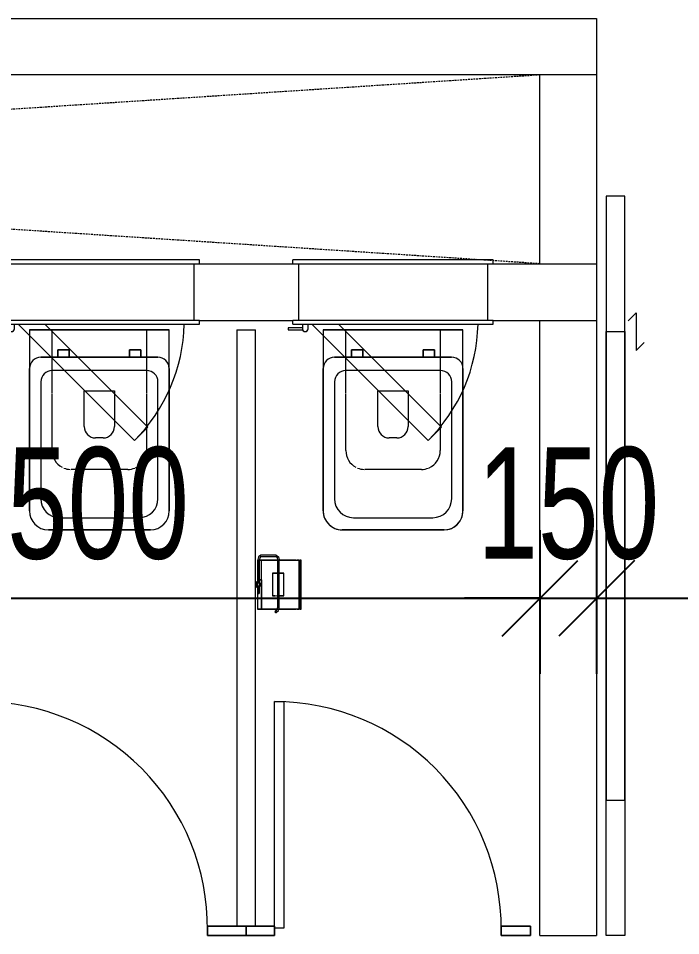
# Model space of a CAD drawing. Header units: millimetres. Extents: x 10569 to 232243, y -25347 to 80743.
# Drawn here: x 87559 to 89312, y 46057 to 48487 of the extents above; entities that cross this region are included whole.
import ezdxf

# ---------------------------------------------------------------- set-up
doc = ezdxf.new("R2010")
doc.units = ezdxf.units.MM
doc.linetypes.add('Hidden', pattern=[7.14375, 4.7625, -2.38125])
for name, color, linetype, lineweight in [('A-ANNO-DIMS', 211, 'Continuous', 5), ('A-DETL-HDLN', 90, 'Hidden', 9), ('A-DOOR', 31, 'Continuous', 20), ('A-DOOR-FRAM', 31, 'Continuous', 30), ('A-WALL', 113, 'Continuous', 20), ('P-SANR-FIXT', 6, 'Continuous', 9)]:
    doc.layers.add(name, color=color, linetype=linetype, lineweight=lineweight)
doc.styles.add('Arial_2', font='arial.ttf', dxfattribs={"width": 0.7, "height": 295.05988})
doc.dimstyles.new('Linear_-_1_5mm_Arial', dxfattribs={"dimscale": 304.8, "dimtxt": 300, "dimasz": 0.656168, "dimexe": 0.656168, "dimexo": 0.0625, "dimgap": 0.328084, "dimtad": 1, "dimdec": 0, "dimzin": 0, "dimdsep": 46, "dimtxsty": 'Arial_2', "dimblk1": 'OBLIQUE', "dimblk2": 'OBLIQUE', "dimsah": 1, "dimcen": 0.09, "dimadec": 0, "dimazin": 0, "dimtfac": 1, "dimtdec": 4, "dimtix": 1, "dimtmove": 0, "dimatfit": 3, "dimfxl": 0.656168, "dimfxlon": 1, "dimtvp": 1, "dimtolj": 1, "dimtzin": 0, "dimarcsym": 2})

# ---------------------------------------------------------------- blocks, each defined once
blk = doc.blocks.new('DLN_Partition Door - 600x2100_100x25 _WH_GH_-15329989-TENDER DRAFT G_F')
at = {"layer": 'A-DOOR', "lineweight": 9}
for p, q in [((20, 509.1), (20, 534.1)), ((20, 534.1), (620, 534.1)), ((620, 534.1), (620, 509.1)), ((620, 509.1), (20, 509.1))]:
    blk.add_line(p, q, dxfattribs=at)
blk.add_arc((20, 534.1), 600, 269.5, 360, dxfattribs=at)
at = {"layer": 'P-SANR-FIXT'}
for p, q in [((25, 584.1), (0, 584.1)), ((0, 584.1), (0, 534.1)), ((0, 534.1), (0, 584.1)), ((0, 584.1), (25, 584.1)), ((25, 534.1), (25, 584.1)), ((25, 584.1), (25, 534.1)), ((0, 534.1), (25, 534.1)), ((25, 534.1), (0, 534.1)), ((25, -65.9), (0, -65.9)), ((0, -65.9), (0, -168.4)), ((0, -168.4), (0, -65.9)), ((0, -65.9), (25, -65.9)), ((25, -168.4), (25, -65.9)), ((25, -65.9), (25, -143.4)), ((25, -143.4), (25, -168.4)), ((0, -168.4), (25, -168.4)), ((25, -168.4), (0, -168.4))]:
    blk.add_line(p, q, dxfattribs=at)
blk = doc.blocks.new('FP_321-TENDER DRAFT G_F')
at = {"layer": 'P-SANR-FIXT'}
blk.add_line((-65, 6.1), (-12.7, 6.1), dxfattribs=at)
blk = doc.blocks.new('FP_322-TENDER DRAFT G_F')
at = {"layer": 'P-SANR-FIXT'}
blk.add_line((65, 120.1), (-65, 120.1), dxfattribs=at)
blk = doc.blocks.new('FP_323-TENDER DRAFT G_F')
at = {"layer": 'P-SANR-FIXT'}
for p, q in [((30, 75), (-30, 75)), ((-30, 45), (30, 45))]:
    blk.add_line(p, q, dxfattribs=at)
blk = doc.blocks.new('FP_324-TENDER DRAFT G_F')
at = {"layer": 'P-SANR-FIXT'}
for p, q in [((65, 115), (-65, 115)), ((-65, 5), (65, 5))]:
    blk.add_line(p, q, dxfattribs=at)
blk = doc.blocks.new('FP_325-TENDER DRAFT G_F')
at = {"layer": 'P-SANR-FIXT'}
for p, q in [((-3, 5), (-3, 2)), ((3, 2), (3, 5))]:
    blk.add_line(p, q, dxfattribs=at)
blk = doc.blocks.new('FP_326-TENDER DRAFT G_F')
at = {"layer": 'P-SANR-FIXT'}
for p, q in [((-7, 2), (-7, 0)), ((7, 0), (7, 2))]:
    blk.add_line(p, q, dxfattribs=at)
blk = doc.blocks.new('FP_327-TENDER DRAFT G_F')
at = {"layer": 'P-SANR-FIXT'}
for p, q in [((-5, 11), (-5, 10.1)), ((-5, 6.1), (-5, 5)), ((5, 10.1), (5, 11)), ((5, 5), (5, 6.1))]:
    blk.add_line(p, q, dxfattribs=at)
blk = doc.blocks.new('FP_328-TENDER DRAFT G_F')
at = {"layer": 'P-SANR-FIXT'}
for p, q in [((-66.1, 6.1), (-5, 6.1)), ((5, 6.1), (23.2, 6.1))]:
    blk.add_line(p, q, dxfattribs=at)
blk = doc.blocks.new('FP_329-TENDER DRAFT G_F')
at = {"layer": 'P-SANR-FIXT'}
for p, q in [((-5, 10.1), (-66.1, 10.1)), ((23.2, 10.1), (5, 10.1))]:
    blk.add_line(p, q, dxfattribs=at)
blk = doc.blocks.new('FP_330-TENDER DRAFT G_F')
at = {"layer": 'P-SANR-FIXT', "flags": 128}
blk.add_lwpolyline([(-78.1, 14.1), (-73.2, 7.6), (-66.1, 6.1)], dxfattribs=at)
blk = doc.blocks.new('FP_331-TENDER DRAFT G_F')
at = {"layer": 'P-SANR-FIXT', "flags": 128}
blk.add_lwpolyline([(-74.1, 14.1), (-70.8, 10.9), (-66.1, 10.1)], dxfattribs=at)
blk = doc.blocks.new('FP_332-TENDER DRAFT G_F')
at = {"layer": 'P-SANR-FIXT'}
for p, q in [((-78.1, 54), (-78.1, 14.1)), ((-74.1, 14.1), (-74.1, 54))]:
    blk.add_line(p, q, dxfattribs=at)
blk = doc.blocks.new('FP_333-TENDER DRAFT G_F')
at = {"layer": 'P-SANR-FIXT', "flags": 128}
blk.add_lwpolyline([(-74.1, 54), (-70.8, 57.2), (-66.1, 58)], dxfattribs=at)
blk = doc.blocks.new('FP_334-TENDER DRAFT G_F')
at = {"layer": 'P-SANR-FIXT', "flags": 128}
blk.add_lwpolyline([(-78.1, 54), (-73.2, 60.5), (-66.1, 62)], dxfattribs=at)
blk = doc.blocks.new('FP_335-TENDER DRAFT G_F')
at = {"layer": 'P-SANR-FIXT'}
for p, q in [((-65, 58), (-30, 58)), ((-30, 58), (30, 58)), ((30, 58), (61.8, 58))]:
    blk.add_line(p, q, dxfattribs=at)
blk = doc.blocks.new('FP_336-TENDER DRAFT G_F')
at = {"layer": 'P-SANR-FIXT'}
for p, q in [((-30, 62), (-65, 62)), ((30, 62), (-30, 62)), ((61.8, 62), (30, 62))]:
    blk.add_line(p, q, dxfattribs=at)
blk = doc.blocks.new('FP_337-TENDER DRAFT G_F')
at = {"layer": 'P-SANR-FIXT'}
for p, q in [((65, 57.4), (61.8, 58)), ((69.8, 54), (66.4, 57.2))]:
    blk.add_line(p, q, dxfattribs=at)
blk = doc.blocks.new('FP_338-TENDER DRAFT G_F')
at = {"layer": 'P-SANR-FIXT'}
blk.add_line((65, 61.3), (61.8, 62), dxfattribs=at)
at = {"layer": 'P-SANR-FIXT', "flags": 128}
blk.add_lwpolyline([(73.8, 54), (68.8, 60.5), (65, 61.3)], dxfattribs=at)
blk = doc.blocks.new('FP_339-TENDER DRAFT G_F')
at = {"layer": 'P-SANR-FIXT'}
for p, q in [((69.8, 54), (69.8, 52.8)), ((73.8, 52.8), (73.8, 54))]:
    blk.add_line(p, q, dxfattribs=at)
blk = doc.blocks.new('DLN_Toilet Paper Roll - DLN_Toilet Paper Roll-V320-TENDER DRAFT G_F')
at = {"layer": 'P-SANR-FIXT'}
for p, q in [((-65, 15.5), (-65, 120.1)), ((-65, 120.1), (-65, 118.1)), ((65, 120.1), (-65, 120.1)), ((-65, 118.1), (65, 118.1)), ((-65, 115.6), (-65, 113.7)), ((-65, 115), (-65, 113.1)), ((-65, 109.9), (-65, 115)), ((-65, 113.7), (-65, 110)), ((-65, 113.1), (-65, 109.9)), ((-65, 107.7), (-65, 96.9)), ((-65, 107.6), (-65, 98.9)), ((-65, 98.9), (-65, 107.6)), ((65, 118.1), (65, 120.1)), ((65, 120.1), (65, 15.5)), ((65, 113.7), (65, 115.6)), ((65, 115), (65, 109.9)), ((65, 109.9), (65, 115)), ((65, 110), (65, 113.7)), ((65, 96.9), (65, 107.7)), ((65, 107.6), (65, 98.9)), ((65, 98.9), (65, 107.6)), ((-65, 96.9), (-65, 87.5)), ((-65, 60), (-65, 96.9)), ((-65, 95.2), (-65, 79.9)), ((-65, 87.5), (-65, 75)), ((-65, 78.6), (-65, 59.8)), ((-65, 75), (-65, 73)), ((-65, 60.8), (-65, 75)), ((-65, 73), (-65, 60.8)), ((-65, 73), (-65, 60)), ((-30, 75), (-30, 70.6)), ((-30, 70.6), (-30, 75)), ((30, 75), (30, 63.9)), ((30, 64.9), (30, 75)), ((65, 96.9), (65, 60)), ((65, 75), (65, 96.9)), ((65, 79.9), (65, 95.2)), ((65, 59.8), (65, 78.6)), ((65, 75), (65, 67.5)), ((65, 67.5), (65, 75)), ((65, 60), (65, 73)), ((-65, 12.4), (-65, 59.7)), ((-65, 59.7), (-65, 56.1)), ((-65, 59.3), (-65, 47)), ((-65, 45), (-65, 59.3)), ((-65, 59), (-65, 37.8)), ((-65, 56.1), (-65, 45)), ((-30, 70.4), (-30, 65.2)), ((-30, 65.2), (-30, 70.4)), ((-30, 65), (-30, 56.5)), ((-30, 62.5), (-30, 65)), ((-30, 60), (-30, 63.9)), ((-30, 58.7), (-30, 62.5)), ((-30, 56.2), (-30, 59.7)), ((-30, 56.5), (-30, 58.7)), ((-30, 56.5), (-30, 55.7)), ((-30, 55.7), (-30, 56.5)), ((-30, 45), (-30, 56.1)), ((-30, 55.7), (-30, 55)), ((-30, 55), (-30, 55.7)), ((-30, 55.1), (-30, 45)), ((30, 65), (30, 64.3)), ((30, 64.3), (30, 65)), ((30, 64.3), (30, 63.5)), ((30, 63.5), (30, 64.3)), ((30, 63.8), (30, 60)), ((30, 63.5), (30, 62.5)), ((30, 55), (30, 63.5)), ((30, 62.5), (30, 61.3)), ((30, 61.3), (30, 60)), ((30, 60), (30, 58.7)), ((30, 59.7), (30, 56.1)), ((30, 58.7), (30, 55)), ((30, 52.5), (30, 49.6)), ((30, 49.6), (30, 52.5)), ((30, 49.4), (30, 45)), ((30, 45), (30, 49.4)), ((65, 67.5), (65, 60)), ((65, 60), (65, 67.5)), ((65, 59.7), (65, 15.1)), ((65, 47), (65, 59.7)), ((65, 59.7), (65, 52.5)), ((65, 52.5), (65, 59.7)), ((65, 37.8), (65, 59)), ((65, 52.5), (65, 47)), ((65, 49.4), (65, 52.5)), ((65, 45.5), (65, 49.4)), ((-65, 45), (-65, 32.5)), ((-65, 37.5), (-65, 15.6)), ((-65, 32.5), (-65, 12.4)), ((65, 47), (65, 45)), ((65, 45), (65, 45.5)), ((65, 15.1), (65, 45)), ((65, 15.6), (65, 37.5)), ((-65, 15.6), (-65, 12.3)), ((-65, 6.9), (-65, 15.5)), ((-12.7, 15.5), (-65, 15.5)), ((-65, 12.3), (-65, 10.9)), ((-65, 10.9), (-65, 9.9)), ((-65, 9.9), (-65, 9.7)), ((-65, 9.7), (-65, 9.3)), ((-65, 9.3), (-65, 6.9)), ((-65, 6.9), (-65, 6.5)), ((-65, 6.5), (-65, 6.9)), ((-12.7, 6.9), (-65, 6.9)), ((-65, 6.9), (-65, 5)), ((-65, 5), (-65, 6.9)), ((65, 15.5), (-12.7, 15.5)), ((-12.7, 15.5), (-12.7, 9.9)), ((-12.7, 6.9), (-12.7, 15.5)), ((-12.7, 15.5), (65, 15.5)), ((-12.7, 9.9), (-12.7, 9.7)), ((-12.7, 9.7), (-12.7, 8.8)), ((-12.7, 8.8), (-12.7, 6.9)), ((-12.7, 6.9), (-12.7, 6.5)), ((-12.7, 6.5), (-12.7, 6.9)), ((-7, 2), (7, 2)), ((7, 2), (-7, 2)), ((-7, 0), (-4.9, 0)), ((-6.1, 0), (-7, 0)), ((-3.5, 0), (-6.1, 0)), ((-5, 11), (5, 11)), ((-2.5, 11), (-5, 11)), ((-5, 5), (-1.3, 5)), ((5, 5), (-5, 5)), ((-4.9, 0), (-3.5, 0)), ((-3.5, 0), (1.8, 0)), ((3.5, 0), (-3.5, 0)), ((-3, 5), (-1.5, 5)), ((-1.5, 5), (-3, 5)), ((-3, 2), (3, 2)), ((3, 2), (-3, 2)), ((1.3, 11), (-2.5, 11)), ((-1.5, 5), (1.5, 5)), ((0, 5), (-1.5, 5)), ((-1.3, 5), (0, 5)), ((0.8, 5), (0, 5)), ((0, 5), (1.3, 5)), ((1.5, 5), (0.8, 5)), ((2.5, 11), (1.3, 11)), ((1.3, 5), (5, 5)), ((1.5, 5), (3, 5)), ((3, 5), (1.5, 5)), ((1.8, 0), (3.5, 0)), ((5, 11), (2.5, 11)), ((3.5, 0), (4.9, 0)), ((6.8, 0), (3.5, 0)), ((4.9, 0), (6.1, 0)), ((6.1, 0), (7, 0)), ((7, 0), (6.8, 0)), ((23.2, 9.3), (23.2, 6.9)), ((23.2, 6.9), (23.2, 9.3)), ((65, 15.6), (65, 15.6)), ((65, 15.5), (65, 15.6)), ((65, 15.1), (65, 5)), ((65, 5), (65, 15.1))]:
    blk.add_line(p, q, dxfattribs=at)
for major_axis in [(-2, 0), (2, 0)]:
    blk.add_ellipse((71.8, 52.8), major_axis=major_axis, ratio=0.802744, start_param=3.141593, end_param=6.283185, dxfattribs=at)
for points, knots in [([(-4.8, 9.6), (-4.8, 9.7), (-4.9, 9.9), (-5, 10.1), (-5, 10.1), (-5, 10.1)], [0.2, 0.2, 0.2, 0.2, 0.4, 0.7, 1, 1, 1, 1]), ([(-5, 10.1), (-5, 10.1), (-5, 10), (-4.9, 9.8), (-4.8, 9.3), (-4.7, 8.7), (-4.7, 8.3), (-4.6, 8), (-4.7, 7.9), (-4.7, 7.8)], [0, 0, 0, 0, 0.1111111, 0.2222222, 0.4444444, 0.5833333, 0.6527778, 0.7222222, 0.7777778, 0.7777778, 0.7777778, 0.7777778]), ([(-4.8, 6.9), (-4.8, 6.7), (-4.9, 6.4), (-5, 6.2), (-5, 6.1), (-5, 6.1)], [0, 0, 0, 0, 0.5, 0.75, 1, 1, 1, 1]), ([(-5, 6.1), (-5, 6.1), (-5, 6.1), (-4.9, 6.3), (-4.8, 6.6), (-4.7, 6.8)], [0, 0, 0, 0, 0.1, 0.2, 0.4, 0.4, 0.4, 0.4]), ([(-4.7, 7.8), (-4.7, 7.8), (-4.7, 7.7), (-4.7, 7.5), (-4.7, 7.4), (-4.7, 7.3)], [0.7777778, 0.7777778, 0.7777778, 0.7777778, 0.7916667, 0.8611111, 0.8888889, 0.8888889, 0.8888889, 0.8888889]), ([(4.7, 7.8), (4.7, 7.9), (4.6, 8.3), (4.7, 8.8), (4.8, 9.3), (4.9, 9.7), (5, 10), (5, 10.1), (5, 10.1)], [0.2222222, 0.2222222, 0.2222222, 0.2222222, 0.3333333, 0.4444444, 0.5833333, 0.7222222, 0.8611111, 1, 1, 1, 1]), ([(4.6, 7.1), (4.7, 7), (4.8, 6.6), (4.9, 6.3), (5, 6.1), (5, 6.1), (5, 6.1)], [0.5, 0.5, 0.5, 0.5, 0.6, 0.8, 0.9, 1, 1, 1, 1]), ([(5, 10.1), (5, 10.1), (5, 10.1), (4.9, 10), (4.8, 9.8), (4.7, 9.5), (4.7, 9.3)], [0, 0, 0, 0, 0.2, 0.4, 0.7, 1, 1, 1, 1]), ([(5, 6.1), (5, 6.1), (5, 6.2), (4.9, 6.4), (4.8, 6.7), (4.8, 6.9)], [0, 0, 0, 0, 0.25, 0.5, 1, 1, 1, 1])]:
    blk.add_open_spline(points, degree=3, knots=knots, dxfattribs=at)
for points in [[(-4.7, 9.3), (-4.7, 9.4), (-4.7, 9.5), (-4.8, 9.6)], [(-4.7, 7.3), (-4.7, 7.2), (-4.8, 7.1), (-4.8, 6.9)], [(-4.5, 7.6), (-4.5, 7.7), (-4.5, 8), (-4.5, 8.5), (-4.6, 8.9), (-4.6, 9.2), (-4.7, 9.3)], [(-4.7, 6.8), (-4.7, 6.9), (-4.6, 7.1), (-4.6, 7.4), (-4.5, 7.6)], [(4.7, 9.3), (4.6, 9.2), (4.6, 8.9), (4.5, 8.5), (4.5, 8.2), (4.5, 8)], [(4.5, 8), (4.5, 7.9), (4.5, 7.6), (4.6, 7.3), (4.6, 7.1)], [(4.7, 7.3), (4.7, 7.5), (4.7, 7.6), (4.7, 7.8)], [(4.8, 6.9), (4.8, 7.1), (4.7, 7.2), (4.7, 7.3)]]:
    blk.add_open_spline(points, degree=3, dxfattribs=at)
for name in ['FP_322-TENDER DRAFT G_F', 'FP_324-TENDER DRAFT G_F', 'FP_323-TENDER DRAFT G_F', 'FP_334-TENDER DRAFT G_F', 'FP_332-TENDER DRAFT G_F', 'FP_333-TENDER DRAFT G_F', 'FP_336-TENDER DRAFT G_F', 'FP_335-TENDER DRAFT G_F', 'FP_338-TENDER DRAFT G_F', 'FP_337-TENDER DRAFT G_F', 'FP_339-TENDER DRAFT G_F', 'FP_330-TENDER DRAFT G_F', 'FP_331-TENDER DRAFT G_F', 'FP_329-TENDER DRAFT G_F', 'FP_328-TENDER DRAFT G_F', 'FP_321-TENDER DRAFT G_F', 'FP_326-TENDER DRAFT G_F', 'FP_327-TENDER DRAFT G_F', 'FP_325-TENDER DRAFT G_F']:
    blk.add_blockref(name, (0, 0), dxfattribs=at)
blk = doc.blocks.new('DLN_Toilet - DLN_Toilet-2427093-TENDER DRAFT G_F')
at = {"layer": 'P-SANR-FIXT'}
for p, q in [((-185, -170), (-185, -272.8)), ((-185, -170), (-125, -170)), ((185, -170), (-185, -170)), ((-125, -242.8), (-125, -170)), ((-125, -170), (125, -170)), ((125, -170), (125, -242.8)), ((125, -170), (185, -170)), ((185, -272.8), (185, -170)), ((-155, -242.8), (-110, -242.8)), ((155, -242.8), (-155, -242.8)), ((-125, -277.8), (-125, -242.8)), ((-80, -222.8), (-110, -222.8)), ((-110, -222.8), (-110, -242.8)), ((-110, -242.8), (-110, -222.8)), ((-110, -222.8), (-80, -222.8)), ((-110, -242.8), (-80, -242.8)), ((-110, -242.8), (-80, -242.8)), ((-80, -242.8), (-110, -242.8)), ((-80, -242.8), (-80, -222.8)), ((-80, -222.8), (-80, -242.8)), ((-80, -242.8), (80, -242.8)), ((80, -222.8), (80, -242.8)), ((110, -222.8), (80, -222.8)), ((80, -222.8), (110, -222.8)), ((80, -242.8), (80, -222.8)), ((80, -242.8), (110, -242.8)), ((80, -242.8), (110, -242.8)), ((110, -242.8), (80, -242.8)), ((110, -242.8), (110, -222.8)), ((110, -222.8), (110, -242.8)), ((110, -242.8), (155, -242.8)), ((125, -242.8), (125, -277.9)), ((-185, -650), (-185, -272.8)), ((-185, -272.8), (-185, -650)), ((-185, -272.8), (-185, -650)), ((125.2, -277.8), (-125, -277.8)), ((-125, -338.8), (-125, -277.8)), ((125, -277.9), (125, -338.9)), ((185, -272.8), (185, -650)), ((185, -650), (185, -272.8)), ((185, -650), (185, -272.8)), ((-155, -307.8), (-155, -617.8)), ((155.2, -617.8), (155.2, -307.8)), ((-40, -426.5), (-40, -331.7)), ((-40, -331.7), (40, -331.7)), ((40, -331.7), (40, -426.5)), ((-125, -490), (-125, -340.5)), ((125, -340.6), (125, -490)), ((10, -456.5), (-10, -456.5)), ((75, -540), (-75, -540)), ((-105, -667.8), (105.2, -667.8)), ((135, -700), (-135, -700)), ((-135, -700), (135, -700)), ((-135, -700), (135, -700))]:
    blk.add_line(p, q, dxfattribs=at)
for centre, radius, start, end in [((-155, -272.8), 30, 90, 180), ((-155, -272.8), 30, 90, 180), ((155, -272.8), 30, 360, 90), ((155, -272.8), 30, 360, 90), ((-125, -307.8), 30, 90, 180), ((125.2, -307.8), 30, 360, 90), ((-10, -426.5), 30, 180, 270), ((10, -426.5), 30, 270, 360), ((-75, -490), 50, 180, 241.9825), ((75, -490), 50, 293.9558, 360), ((-75, -490), 50, 247.5, 267.9341), ((75, -490), 50, 270, 292.5), ((-105, -617.8), 50, 180, 270), ((105.2, -617.8), 50, 270, 360), ((-135, -650), 50, 180, 202.5), ((-135, -650), 50, 180, 270), ((-135, -650), 50, 180, 270), ((135, -650), 50, 270, 360), ((135, -650), 50, 270, 360), ((135, -650), 50, 337.5, 360), ((-135, -650), 50, 202.5, 247.5), ((135, -650), 50, 270, 337.5), ((-135, -650), 50, 247.5, 270)]:
    blk.add_arc(centre, radius, start, end, dxfattribs=at)
blk = doc.blocks.new('DLN_Toilet - DLN_Toilet-V340-TENDER DRAFT G_F')
at = {"layer": 'P-SANR-FIXT'}
for p, q in [((-185, -170), (-185, -272.8)), ((-185, -170), (-125, -170)), ((185, -170), (-185, -170)), ((-125, -242.8), (-125, -170)), ((-125, -170), (125, -170)), ((125, -170), (125, -242.8)), ((125, -170), (185, -170)), ((185, -272.8), (185, -170)), ((-155, -242.8), (-110, -242.8)), ((155, -242.8), (-155, -242.8)), ((-125, -277.8), (-125, -242.8)), ((-80, -222.8), (-110, -222.8)), ((-110, -222.8), (-110, -242.8)), ((-110, -242.8), (-110, -222.8)), ((-110, -222.8), (-80, -222.8)), ((-110, -242.8), (-80, -242.8)), ((-110, -242.8), (-80, -242.8)), ((-80, -242.8), (-110, -242.8)), ((-80, -242.8), (-80, -222.8)), ((-80, -222.8), (-80, -242.8)), ((-80, -242.8), (80, -242.8)), ((80, -222.8), (80, -242.8)), ((110, -222.8), (80, -222.8)), ((80, -222.8), (110, -222.8)), ((80, -242.8), (80, -222.8)), ((80, -242.8), (110, -242.8)), ((80, -242.8), (110, -242.8)), ((110, -242.8), (80, -242.8)), ((110, -242.8), (110, -222.8)), ((110, -222.8), (110, -242.8)), ((110, -242.8), (155, -242.8)), ((125, -242.8), (125, -277.9)), ((-185, -650), (-185, -272.8)), ((-185, -272.8), (-185, -650)), ((-185, -272.8), (-185, -650)), ((125.2, -277.8), (-125, -277.8)), ((-125, -338.8), (-125, -277.8)), ((125, -277.9), (125, -338.9)), ((185, -272.8), (185, -650)), ((185, -650), (185, -272.8)), ((185, -650), (185, -272.8)), ((-155, -307.8), (-155, -617.8)), ((155.2, -617.8), (155.2, -307.8)), ((-40, -426.5), (-40, -331.7)), ((-40, -331.7), (40, -331.7)), ((40, -331.7), (40, -426.5)), ((-125, -490), (-125, -340.5)), ((125, -340.6), (125, -490)), ((10, -456.5), (-10, -456.5)), ((75, -540), (-75, -540)), ((-105, -667.8), (105.2, -667.8)), ((135, -700), (-135, -700)), ((-135, -700), (135, -700)), ((-135, -700), (135, -700))]:
    blk.add_line(p, q, dxfattribs=at)
for centre, radius, start, end in [((-155, -272.8), 30, 90, 180), ((-155, -272.8), 30, 90, 180), ((155, -272.8), 30, 360, 90), ((155, -272.8), 30, 360, 90), ((-125, -307.8), 30, 90, 180), ((125.2, -307.8), 30, 360, 90), ((-10, -426.5), 30, 180, 270), ((10, -426.5), 30, 270, 360), ((-75, -490), 50, 180, 241.9825), ((75, -490), 50, 293.9558, 360), ((-75, -490), 50, 247.5, 267.9341), ((75, -490), 50, 270, 292.5), ((-105, -617.8), 50, 180, 270), ((105.2, -617.8), 50, 270, 360), ((-135, -650), 50, 180, 270), ((-135, -650), 50, 180, 270), ((-135, -650), 50, 180, 270), ((135, -650), 50, 270, 360), ((135, -650), 50, 270, 360), ((135, -650), 50, 270, 360)]:
    blk.add_arc(centre, radius, start, end, dxfattribs=at)
blk = doc.blocks.new('DLN_Silding Door - 1600x3000x50 _WHD_-18792916-TENDER DRAFT G_F')
at = {"layer": 'A-DOOR', "lineweight": 15}
for p, q in [((-641.1, 630), (-662.3, 651.2)), ((-741.1, 630), (-719.9, 608.8)), ((-741.1, 630), (-641.1, 630)), ((549.7, 600), (-1050.3, 600)), ((-1050.3, 600), (-1050.3, 550)), ((-691.1, 600), (908.9, 600)), ((-691.1, 550), (-691.1, 600)), ((549.7, 550), (549.7, 600)), ((908.9, 600), (908.9, 550)), ((-1050.3, 550), (549.7, 550)), ((908.9, 550), (-691.1, 550))]:
    blk.add_line(p, q, dxfattribs=at)
blk = doc.blocks.new('DLN-Access Panel__AP01_ - _AP04_ 450 x 650 _WH_-V446-TENDER DRAFT G_F')
at = {"layer": 'A-DOOR', "lineweight": 15}
for p, q in [((-265, 75), (-265, 85)), ((265, 85), (-265, 85)), ((-265, 75), (265, 75)), ((265, 75), (265, 85)), ((-240, -95), (-277.5, -95)), ((-277.5, -95), (-277.5, -100)), ((-265, -85), (-265, -75)), ((265, -75), (-265, -75)), ((-265, -85), (265, -85)), ((-240, -85), (-240, -97.5)), ((-225, -97.5), (-225, -85)), ((-215, -85), (93.2, -393.2)), ((128.6, -357.8), (-144.3, -85)), ((265, -85), (265, -75)), ((-277.5, -100), (-239.6, -100)), ((93.2, -393.2), (128.6, -357.8))]:
    blk.add_line(p, q, dxfattribs=at)
for centre, radius, start, end in [((-225, -75), 450, 315, 358.7079), ((-232.5, -97.5), 7.5, 180, 0), ((-232.5, -97.5), 7.5, 199.4712, 301.6259), ((-232.5, -97.5), 7.5, 240, 300), ((-232.5, -97.5), 7.5, 243.2518, 301.6259)]:
    blk.add_arc(centre, radius, start, end, dxfattribs=at)
at = {"layer": 'A-DOOR-FRAM', "lineweight": 15}
for p, q in [((-250, 75), (-250, -75)), ((250, 75), (250, -75))]:
    blk.add_line(p, q, dxfattribs=at)
blk = doc.blocks.new('DLN_Partition Door - 600x2100_100x25 _WH_GH_-15330091-TENDER DRAFT G_F')
at = {"layer": 'A-DOOR', "lineweight": 9}
for p, q in [((20, 509.1), (20, 534.1)), ((20, 534.1), (620, 534.1)), ((620, 534.1), (620, 509.1)), ((620, 509.1), (20, 509.1))]:
    blk.add_line(p, q, dxfattribs=at)
blk.add_arc((20, 534.1), 600, 269.5, 360, dxfattribs=at)
at = {"layer": 'P-SANR-FIXT'}
for p, q in [((25, 609.1), (0, 609.1)), ((0, 609.1), (0, 534.1)), ((0, 534.1), (0, 609.1)), ((0, 609.1), (25, 609.1)), ((25, 534.1), (25, 609.1)), ((25, 609.1), (25, 584.1)), ((25, 584.1), (25, 534.1)), ((0, 534.1), (25, 534.1)), ((25, 534.1), (0, 534.1)), ((25, -65.9), (0, -65.9)), ((0, -65.9), (0, -143.4)), ((0, -143.4), (0, -65.9)), ((0, -65.9), (25, -65.9)), ((25, -143.4), (25, -65.9)), ((25, -65.9), (25, -143.4)), ((0, -143.4), (25, -143.4)), ((25, -143.4), (0, -143.4))]:
    blk.add_line(p, q, dxfattribs=at)
blk = doc.blocks.new('_Oblique')
at = {"color": 0, "linetype": 'ByBlock', "lineweight": -2}
blk.add_line((-0.5, -0.5), (0.5, 0.5), dxfattribs=at)
blk = doc.blocks.new('DIMBLOCK33-TENDER DRAFT G_F')
at = {"layer": 'A-ANNO-DIMS', "color": 0, "lineweight": -2, "transparency": 16777216}
for p, q in [((86439.3, 47132), (86439.3, 46751.1)), ((88939.3, 47132), (88939.3, 46751.1)), ((86439.3, 46951.1), (88939.3, 46951.1))]:
    blk.add_line(p, q, dxfattribs=at)
at = {"layer": 'Defpoints', "color": 0, "transparency": 16777216}
for p in [(86439.3, 47151.1), (88939.3, 47151.1), (88939.3, 46951.1)]:
    blk.add_point(p, dxfattribs=at)
at = {"layer": 'A-ANNO-DIMS', "color": 0, "lineweight": -2, "transparency": 16777216, "xscale": 200, "yscale": 200, "zscale": 200, "rotation": 180}
blk.add_blockref('_Oblique', (86439.3, 46951.1), dxfattribs=at)
at = {"layer": 'A-ANNO-DIMS', "color": 0, "lineweight": -2, "transparency": 16777216, "xscale": 200, "yscale": 200, "zscale": 200}
blk.add_blockref('_Oblique', (88939.3, 46951.1), dxfattribs=at)
at = {"layer": 'A-ANNO-DIMS', "color": 0, "transparency": 16777216, "insert": (87689.3, 47201.7), "char_height": 295.06, "width": 753.231, "attachment_point": 5, "style": 'Arial_2'}
blk.add_mtext('\\A1;2500', dxfattribs=at)
blk = doc.blocks.new('DIMBLOCK34-TENDER DRAFT G_F')
at = {"layer": 'A-ANNO-DIMS', "color": 0, "lineweight": -2, "transparency": 16777216}
for p, q in [((88939.3, 47132), (88939.3, 46751.1)), ((89089.3, 47132), (89089.3, 46751.1)), ((88939.3, 46951.1), (88739.3, 46951.1)), ((88939.3, 46951.1), (89089.3, 46951.1)), ((89089.3, 46951.1), (89289.3, 46951.1))]:
    blk.add_line(p, q, dxfattribs=at)
at = {"layer": 'Defpoints', "color": 0, "transparency": 16777216}
for p in [(88939.3, 47151.1), (89089.3, 47151.1), (89089.3, 46951.1)]:
    blk.add_point(p, dxfattribs=at)
at = {"layer": 'A-ANNO-DIMS', "color": 0, "lineweight": -2, "transparency": 16777216, "xscale": 200, "yscale": 200, "zscale": 200}
blk.add_blockref('_Oblique', (88939.3, 46951.1), dxfattribs=at)
at = {"layer": 'A-ANNO-DIMS', "color": 0, "lineweight": -2, "transparency": 16777216, "xscale": 200, "yscale": 200, "zscale": 200, "rotation": 180}
blk.add_blockref('_Oblique', (89089.3, 46951.1), dxfattribs=at)
at = {"layer": 'A-ANNO-DIMS', "color": 0, "transparency": 16777216, "insert": (89014.3, 47201.7), "char_height": 295.06, "width": 564.923, "attachment_point": 5, "style": 'Arial_2'}
blk.add_mtext('\\A1;150', dxfattribs=at)
blk = doc.blocks.new('DIMBLOCK35-TENDER DRAFT G_F')
at = {"layer": 'A-ANNO-DIMS', "color": 0, "lineweight": -2, "transparency": 16777216}
for p, q in [((89089.3, 47132), (89089.3, 46751.1)), ((91139.3, 47132), (91139.3, 46751.1)), ((89089.3, 46951.1), (91139.3, 46951.1))]:
    blk.add_line(p, q, dxfattribs=at)
at = {"layer": 'Defpoints', "color": 0, "transparency": 16777216}
for p in [(89089.3, 47151.1), (91139.3, 47151.1), (91139.3, 46951.1)]:
    blk.add_point(p, dxfattribs=at)
at = {"layer": 'A-ANNO-DIMS', "color": 0, "lineweight": -2, "transparency": 16777216, "xscale": 200, "yscale": 200, "zscale": 200, "rotation": 180}
blk.add_blockref('_Oblique', (89089.3, 46951.1), dxfattribs=at)
at = {"layer": 'A-ANNO-DIMS', "color": 0, "lineweight": -2, "transparency": 16777216, "xscale": 200, "yscale": 200, "zscale": 200}
blk.add_blockref('_Oblique', (91139.3, 46951.1), dxfattribs=at)
at = {"layer": 'A-ANNO-DIMS', "color": 0, "transparency": 16777216, "insert": (90114.3, 47201.7), "char_height": 295.06, "width": 753.231, "attachment_point": 5, "style": 'Arial_2'}
blk.add_mtext('\\A1;2050', dxfattribs=at)

msp = doc.modelspace()

# ---------------------------------------------------------------- linework, layer by layer
at = {"layer": 'A-DETL-HDLN'}
for p, q in [((88939.29296, 48337.48546), (81264.29296, 47837.48546)), ((88939.29296, 47837.48546), (81264.29296, 48337.48546))]:
    msp.add_line(p, q, dxfattribs=at)
at = {"layer": 'A-WALL'}
for p, q in [((85555.95963, 48487.48546), (89089.29296, 48487.48546)), ((89089.29296, 48487.48546), (89089.29296, 46057.48546)), ((89089.29296, 48337.48546), (81114.29296, 48337.48546)), ((88939.29296, 47837.48546), (88939.29296, 48337.48546)), ((88038.04296, 47837.48546), (88285.54296, 47837.48546)), ((88815.54296, 47837.48546), (89089.29296, 47837.48546)), ((88038.04296, 47687.48546), (88285.54296, 47687.48546)), ((88815.54296, 47687.48546), (89089.29296, 47687.48546)), ((88939.29296, 46057.48546), (88939.29296, 47687.48546)), ((88939.29296, 46057.48546), (89089.29296, 46057.48546))]:
    msp.add_line(p, q, dxfattribs=at)
at = {"layer": 'A-WALL', "lineweight": 9}
for p, q in [((88136.79296, 47662.48546), (88136.79296, 46082.48546)), ((88136.79296, 47662.48546), (88186.79296, 47662.48546)), ((88186.79296, 46082.48546), (88186.79296, 47662.48546)), ((88186.79296, 46082.48546), (88136.79296, 46082.48546))]:
    msp.add_line(p, q, dxfattribs=at)

# ---------------------------------------------------------------- block references
at = {"layer": 'A-DOOR', "lineweight": 15, "rotation": 269.9999999999996}
msp.add_blockref('DLN_Silding Door - 1600x3000x50 _WHD_-18792916-TENDER DRAFT G_F', (88564.29296, 46966.39205), dxfattribs=at)
at = {"layer": 'A-DOOR', "lineweight": 15}
for p in [(87773.04296, 47762.48546), (88550.54296, 47762.48546)]:
    msp.add_blockref('DLN-Access Panel__AP01_ - _AP04_ 450 x 650 _WH_-V446-TENDER DRAFT G_F', p, dxfattribs=at)
at = {"layer": 'P-SANR-FIXT'}
for name, p in [('DLN_Toilet - DLN_Toilet-V340-TENDER DRAFT G_F', (87773.04296, 47832.48546)), ('DLN_Toilet - DLN_Toilet-2427093-TENDER DRAFT G_F', (88550.54296, 47832.48546))]:
    msp.add_blockref(name, p, dxfattribs=at)
for name, p, rotation in [('DLN_Toilet Paper Roll - DLN_Toilet Paper Roll-V320-TENDER DRAFT G_F', (88186.79296, 46987.48546), 269.9999999999998), ('DLN_Partition Door - 600x2100_100x25 _WH_GH_-15329989-TENDER DRAFT G_F', (87993.42264, 46057.48546), 89.9999999999998), ('DLN_Partition Door - 600x2100_100x25 _WH_GH_-15330091-TENDER DRAFT G_F', (88770.92264, 46057.48546), 89.9999999999998)]:
    msp.add_blockref(name, p, dxfattribs=dict(at, rotation=rotation))

# ---------------------------------------------------------------- dimensions: what is measured, and where the dimension line sits
at = {"layer": 'A-ANNO-DIMS'}
for base, p1, p2, override, picture, middle in [((88939.29296, 46951.05405), (86439.29296, 47151.05405), (88939.29296, 47151.05405), {"dimpost": '<>', "dimfxl": 2500}, 'DIMBLOCK33-TENDER DRAFT G_F', (87689.29296, 47201.70366)), ((89089.29296, 46951.05405), (88939.29296, 47151.05405), (89089.29296, 47151.05405), {"dimpost": '<>', "dimfxl": 150}, 'DIMBLOCK34-TENDER DRAFT G_F', (89014.29296, 47201.70366)), ((91139.29296, 46951.05405), (89089.29296, 47151.05405), (91139.29296, 47151.05405), {"dimpost": '<>', "dimfxl": 2050}, 'DIMBLOCK35-TENDER DRAFT G_F', (90114.29296, 47201.70366))]:
    dim = msp.add_linear_dim(base=base, p1=p1, p2=p2, dimstyle='Linear_-_1_5mm_Arial', override=override, dxfattribs=at)
    dim.commit()
    dim.dimension.update_dxf_attribs({"geometry": picture, "text_midpoint": middle})

doc.saveas('drawing.dxf')
